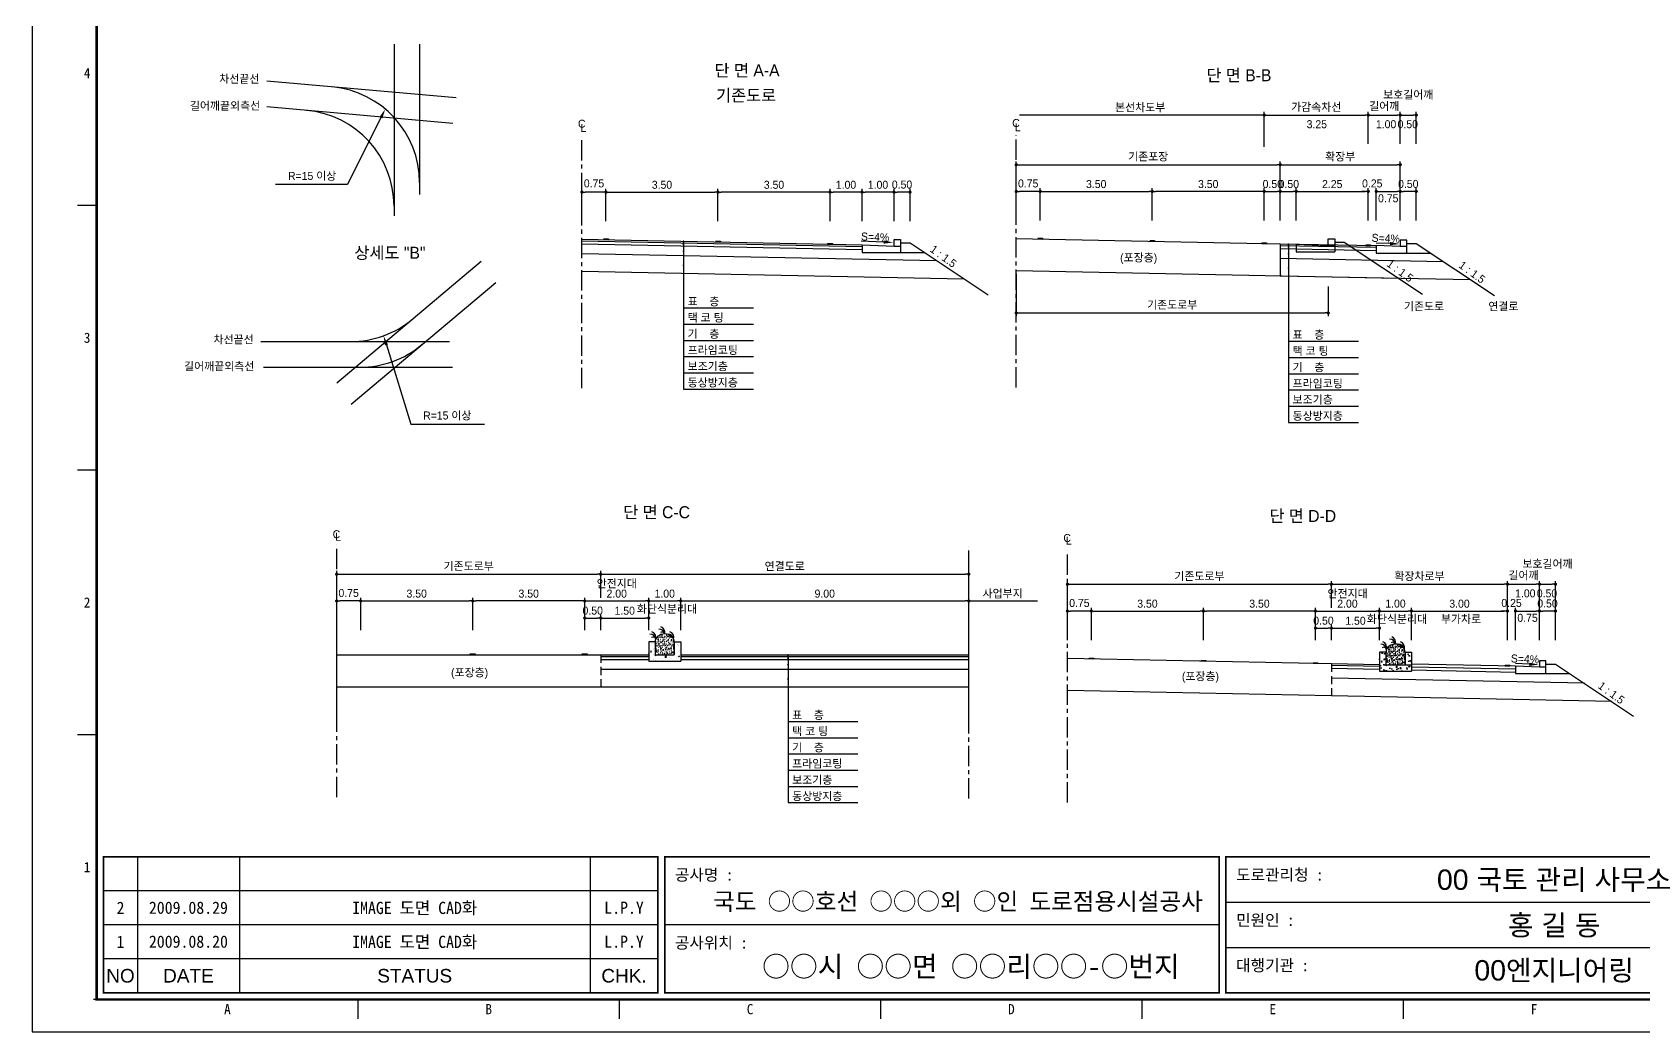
# Model space of a CAD drawing. Header units: millimetres. Extents: x 523 to 947, y 10 to 309.
# Drawn here: x 523.2 to 775, y 9.7 to 165.7 of the extents above; entities that cross this region are included whole.
import ezdxf
from ezdxf.enums import TextEntityAlignment as Align

# ---------------------------------------------------------------- set-up
doc = ezdxf.new("R2010")
doc.units = ezdxf.units.MM
doc.linetypes.add('CENTER', pattern=[50.8, 31.75, -6.35, 6.35, -6.35])
doc.linetypes.add('HIDDEN', pattern=[9.525, 6.35, -3.175])
for name, color, linetype in [('CC-GSTR-0004', 4, 'Continuous'), ('CZ-DIMT-0002', 7, 'Continuous'), ('CZ-EXST-0002', 1, 'Continuous'), ('CZ-LIN1-0007', 7, 'Continuous'), ('CZ-LIN2-0003', 3, 'Continuous'), ('CZ-LINE-0001', 7, 'Continuous'), ('CZ-TEXT-BOX0', 7, 'Continuous'), ('TITLE', 7, 'Continuous')]:
    doc.layers.add(name, color=color, linetype=linetype)
doc.styles.add('견고딕', font='arial.ttf')
doc.styles.add('돋움', font='')
doc.styles.add('돋음체', font='')
doc.styles.get('돋움').set_extended_font_data('Dotum')
doc.styles.get('돋음체').set_extended_font_data('DotumChe')

# ---------------------------------------------------------------- blocks, each defined once
blk = doc.blocks.new('_Dot')
at = {"color": 0, "linetype": 'ByBlock', "lineweight": -2}
blk.add_line((-0.5, 0), (-1, 0), dxfattribs=at)
at = {"color": 0, "linetype": 'ByBlock', "const_width": 0.5}
blk.add_lwpolyline([(-0.25, 0, 1), (0.25, 0, 1)], format="xyb", close=True, dxfattribs=at)

msp = doc.modelspace()

# ---------------------------------------------------------------- hatches: boundary and pattern name
at = {"layer": 'CZ-EXST-0002'}
h = msp.add_hatch(dxfattribs=at)
h.set_pattern_fill('AR-SAND', color=256, scale=0.01, style=0)
h.set_pattern_definition([(37.5, (-488.58314, 3551.37293), (-0.016000313, 0.489413237), [0, -0.38608, 0, -0.4318, 0, -0.41275]), (7.5, (-488.58314, 3551.3729), (0.44952328, 0.7168251), [0, -0.20828, 0, -0.34798, 0, -0.13335]), (327.5, (-488.89556, 3551.37293), (0.79099237, 0.001437185), [0, -0.127, 0, -0.4572, 0, -0.5969]), (317.5, (-488.89556, 3551.3729), (0.76355645, 0.22292932), [0, -0.0635, 0, -0.29972, 0, -0.3429])])
edge = h.paths.add_edge_path()
edge.add_line((623.54, 68.53), (623.54, 70.53))
edge.add_ellipse((622.04, 70.53), major_axis=(-1.5, 0), ratio=0.829212, start_angle=180, end_angle=360)
edge.add_line((620.54, 70.53), (620.54, 68.53))
edge.add_line((620.54, 68.53), (623.54, 68.53))
h = msp.add_hatch(dxfattribs=at)
h.set_pattern_fill('AR-CONC', color=256, scale=0.01, style=0)
h.set_pattern_definition([(50, (-374.4182, 3549.8045), (1.8218467, -0.15939086), [0.1905, -2.0955]), (355, (-374.4182, 3549.8045), (-0.3524283, 1.9105664), [0.1524, -1.6764]), (100.451, (-374.2663, 3549.7912), (1.469425, 1.7511669), [0.1619, -1.7809]), (46.1842, (-374.4182, 3550.3125), (2.7107904, -0.4204233), [0.28575, -3.14325]), (96.6356, (-374.1923, 3550.2775), (2.3740423, 2.4742556), [0.24285, -2.67135]), (351.184, (-374.4182, 3550.3125), (2.374046, 2.4742512), [0.2286, -2.5146]), (21, (-374.1642, 3550.1855), (1.5161488, -1.0226552), [0.1905, -2.0955]), (326, (-374.1642, 3550.1855), (0.6180203, 1.8418797), [0.1524, -1.6764]), (71.4514, (-374.0378, 3550.1003), (2.1341649, 0.8192286), [0.1619, -1.7809]), (37.5, (-374.41816, 3549.8045), (0.03088603, 0.84555039), [0, -1.65608, 0, -1.7018, 0, -1.68275]), (7.5, (-374.4182, 3549.8045), (0.66819663, 1.00180575), [0, -0.97028, 0, -1.61798, 0, -0.64135]), (327.5, (-374.9846, 3549.8045), (1.35590595, -0.05728744), [0, -0.635, 0, -1.9812, 0, -2.6289]), (317.5, (-375.2386, 3549.8045), (1.4812918, 0.2542649), [0, -0.8255, 0, -1.31572, 0, -1.8669])])
h.paths.add_polyline_path([(738.7, 65.96), (738.7, 68.96), (737.7, 68.96), (737.7, 66.96), (734.7, 66.96), (734.7, 68.96), (733.7, 68.96), (733.7, 65.96)])
h = msp.add_hatch(dxfattribs=at)
h.set_pattern_fill('AR-SAND', color=256, scale=0.01, style=0)
h.set_pattern_definition([(37.5, (-374.41816, 3549.80453), (-0.016000313, 0.489413237), [0, -0.38608, 0, -0.4318, 0, -0.41275]), (7.5, (-374.41816, 3549.8045), (0.44952328, 0.7168251), [0, -0.20828, 0, -0.34798, 0, -0.13335]), (327.5, (-374.7306, 3549.80453), (0.79099237, 0.001437185), [0, -0.127, 0, -0.4572, 0, -0.5969]), (317.5, (-374.7306, 3549.8045), (0.76355645, 0.22292932), [0, -0.0635, 0, -0.29972, 0, -0.3429])])
edge = h.paths.add_edge_path()
edge.add_ellipse((736.2, 68.96), major_axis=(-1.5, 0), ratio=0.829212, start_angle=180, end_angle=360)
edge.add_line((734.7, 68.96), (734.7, 66.96))
edge.add_line((734.7, 66.96), (737.7, 66.96))
edge.add_line((737.7, 66.96), (737.7, 68.96))
at = {"layer": 'CZ-LIN1-0007'}
for points in [[(613.24, 133.34), (613.24, 133.47), (612.49, 133.48), (612.49, 133.36)], [(681.07, 133.45), (681.07, 133.57), (680.32, 133.59), (680.32, 133.46)], [(630.74, 132.99), (630.74, 133.12), (629.99, 133.13), (629.99, 133.01)], [(648.24, 132.64), (648.24, 132.77), (647.49, 132.78), (647.49, 132.66)], [(698.57, 133.1), (698.57, 133.22), (697.82, 133.24), (697.82, 133.11)], [(716.07, 132.75), (716.07, 132.87), (715.32, 132.89), (715.32, 132.76)], [(732.32, 132.42), (732.32, 132.55), (731.57, 132.56), (731.57, 132.44)], [(592.41, 68.53), (592.41, 68.65), (591.66, 68.65), (591.66, 68.53)], [(609.91, 68.53), (609.91, 68.65), (609.16, 68.65), (609.16, 68.53)], [(689.07, 67.85), (689.08, 67.98), (688.33, 67.99), (688.32, 67.87)], [(706.57, 67.5), (706.58, 67.63), (705.83, 67.64), (705.82, 67.52)], [(724.07, 67.15), (724.08, 67.28), (723.33, 67.29), (723.32, 67.17)], [(754.07, 66.75), (754.08, 66.88), (753.33, 66.89), (753.32, 66.77)]]:
    msp.add_hatch(color=256, dxfattribs=at).paths.add_polyline_path(points)

# ---------------------------------------------------------------- linework, layer by layer
at = {"color": 0, "linetype": 'ByBlock', "lineweight": -2}
for p, q in [((715.45, 152.8), (715.2, 152.8)), ((669.79, 76.93), (670.04, 76.93))]:
    msp.add_line(p, q, dxfattribs=at)
at = {"color": 0, "linetype": 'ByBlock', "const_width": 0.25}
for points in [[(715.57, 152.8, 1), (715.82, 152.8, 1)], [(669.66, 76.93, 1), (669.41, 76.93, 1)]]:
    msp.add_lwpolyline(points, format="xyb", close=True, dxfattribs=at)
at = {"layer": 'CC-GSTR-0004'}
for p, q in [((652.86, 132.55), (657.86, 132.35)), ((652.86, 132.55), (652.86, 131.35)), ((652.86, 131.35), (658.86, 131.35)), ((657.86, 133.35), (658.86, 133.35)), ((657.86, 132.35), (657.86, 133.35)), ((657.86, 132.35), (658.86, 132.35)), ((658.86, 133.35), (658.86, 131.35))]:
    msp.add_line(p, q, dxfattribs=at)
for points in [[(737.95, 132.26), (736.95, 132.26), (733.2, 132.41), (733.2, 131.26), (737.95, 131.26), (737.95, 133.26), (736.95, 133.26), (736.95, 132.26)], [(759.7, 66.58), (758.7, 66.58), (754.95, 66.73), (754.95, 65.58), (759.7, 65.58), (759.7, 67.58), (758.7, 67.58), (758.7, 66.58)]]:
    msp.add_lwpolyline(points, dxfattribs=at)
at = {"layer": 'CZ-EXST-0002'}
for p, q in [((579.75, 163.85), (579.75, 137.07)), ((583.74, 163.85), (583.74, 140.41)), ((589.45, 155.48), (559.86, 158.11)), ((588.96, 151.51), (559.86, 154.09)), ((676.95, 133.53), (720.7, 132.66)), ((725.7, 132.46), (725.7, 133.46)), ((725.7, 133.46), (726.7, 133.46)), ((726.7, 133.46), (726.7, 131.46)), ((720.7, 132.66), (720.7, 131.46)), ((720.7, 132.66), (725.7, 132.46)), ((720.7, 131.46), (726.7, 131.46)), ((725.7, 132.46), (726.7, 132.46)), ((726.7, 132.96), (728.2, 132.96)), ((728.2, 132.96), (740.4, 124.82)), ((570.83, 111), (593.38, 129.99)), ((676.95, 128.53), (736.63, 127.34)), ((573.04, 107.64), (595.64, 126.66)), ((558.95, 117.43), (588.43, 117.43)), ((559.37, 113.43), (588.91, 113.43)), ((570.79, 68.53), (612.04, 68.53)), ((619.54, 68.75), (619.58, 68.79)), ((619.54, 68.56), (619.6, 68.55)), ((619.55, 69.43), (619.55, 69.43)), ((619.6, 68.55), (619.58, 68.8)), ((619.7, 68.44), (619.7, 68.44)), ((619.78, 68.06), (619.78, 68.06)), ((619.82, 69), (619.97, 68.99)), ((619.83, 69), (619.95, 69.14)), ((619.94, 68.98), (619.91, 69.14)), ((619.96, 70.36), (619.96, 70.36)), ((620.24, 68.58), (620.24, 68.58)), ((620.27, 69.43), (620.27, 69.43)), ((620.28, 69.36), (620.28, 69.36)), ((620.3, 70.27), (620.3, 70.27)), ((620.33, 68.52), (620.33, 68.52)), ((620.37, 69.44), (620.37, 69.44)), ((620.42, 70.24), (620.42, 70.24)), ((620.52, 68.54), (620.52, 68.54)), ((620.52, 68.49), (620.65, 68.4)), ((620.54, 68.48), (620.66, 68.53)), ((620.65, 68.4), (620.69, 68.53)), ((621.14, 68), (621.14, 68)), ((622.08, 68.17), (622.31, 68.13)), ((622.09, 68.16), (622.29, 68.37)), ((622.31, 68.13), (622.29, 68.37)), ((622.81, 68.09), (622.81, 68.09)), ((623.54, 68.94), (623.54, 68.94)), ((623.54, 68.75), (623.6, 68.82)), ((623.54, 68.68), (623.61, 68.67)), ((623.59, 68.66), (623.56, 68.82)), ((623.57, 69.86), (623.57, 69.86)), ((623.83, 68.07), (623.83, 68.07)), ((623.99, 70.19), (623.99, 70.19)), ((624.03, 70.19), (624.03, 70.19)), ((624.11, 68.27), (624.11, 68.27)), ((624.14, 69.11), (624.14, 69.11)), ((624.17, 69.96), (624.17, 69.96)), ((624.17, 68.29), (624.3, 68.2)), ((624.19, 68.28), (624.36, 68.34)), ((624.21, 69.95), (624.21, 69.95)), ((624.3, 68.2), (624.35, 68.35)), ((624.34, 69.18), (624.34, 69.18)), ((624.5, 69.07), (624.5, 69.07)), ((620.21, 67.74), (620.21, 67.74)), ((620.32, 67.72), (620.32, 67.72)), ((620.63, 67.65), (620.63, 67.65)), ((621.49, 67.9), (621.49, 67.9)), ((621.67, 67.66), (621.67, 67.66)), ((622.21, 67.53), (622.22, 67.54)), ((622.23, 67.86), (622.23, 67.86)), ((622.49, 67.94), (622.49, 67.94)), ((622.87, 67.94), (622.87, 67.94)), ((623.03, 67.6), (623.03, 67.6)), ((623.38, 67.53), (623.38, 67.53)), ((623.85, 67.89), (623.85, 67.89)), ((624.39, 67.54), (624.39, 67.54)), ((726.2, 67.11), (684.95, 67.93)), ((570.79, 63.53), (612.04, 63.53)), ((726.2, 62.11), (684.95, 62.93))]:
    msp.add_line(p, q, dxfattribs=at)
msp.add_ellipse((736.2, 68.96), major_axis=(-1.5, 0), ratio=0.829212, start_param=3.141593, end_param=6.283185, dxfattribs=at)
at = {"layer": 'CZ-LIN1-0007'}
for p, q in [((612.49, 133.48), (613.24, 133.47)), ((613.24, 133.47), (613.24, 133.34)), ((680.32, 133.59), (681.07, 133.57)), ((680.32, 133.46), (681.07, 133.45)), ((681.07, 133.57), (681.07, 133.45)), ((612.49, 133.36), (613.24, 133.34)), ((629.99, 133.13), (630.74, 133.12)), ((629.99, 133.01), (630.74, 132.99)), ((630.74, 133.12), (630.74, 132.99)), ((647.49, 132.78), (648.24, 132.77)), ((647.49, 132.66), (648.24, 132.64)), ((648.24, 132.77), (648.24, 132.64)), ((697.82, 133.24), (698.57, 133.22)), ((697.82, 133.11), (698.57, 133.1)), ((698.57, 133.22), (698.57, 133.1)), ((715.32, 132.89), (716.07, 132.87)), ((715.32, 132.76), (716.07, 132.75)), ((716.07, 132.87), (716.07, 132.75)), ((731.57, 132.56), (732.32, 132.55)), ((731.57, 132.44), (732.32, 132.42)), ((732.32, 132.55), (732.32, 132.42)), ((591.66, 68.53), (591.66, 68.65)), ((591.66, 68.65), (592.41, 68.65)), ((592.41, 68.53), (591.66, 68.53)), ((592.41, 68.65), (592.41, 68.53)), ((609.16, 68.53), (609.16, 68.65)), ((609.16, 68.65), (609.91, 68.65)), ((609.91, 68.53), (609.16, 68.53)), ((609.91, 68.65), (609.91, 68.53)), ((688.32, 67.87), (688.33, 67.99)), ((688.33, 67.99), (689.08, 67.98)), ((689.08, 67.98), (689.07, 67.85)), ((689.07, 67.85), (688.32, 67.87)), ((705.82, 67.52), (705.83, 67.64)), ((706.57, 67.5), (705.82, 67.52)), ((705.83, 67.64), (706.58, 67.63)), ((706.58, 67.63), (706.57, 67.5)), ((723.32, 67.17), (723.33, 67.29)), ((724.07, 67.15), (723.32, 67.17)), ((723.33, 67.29), (724.08, 67.28)), ((724.08, 67.28), (724.07, 67.15)), ((753.32, 66.77), (753.33, 66.89)), ((754.07, 66.75), (753.32, 66.77)), ((753.33, 66.89), (754.08, 66.88)), ((754.08, 66.88), (754.07, 66.75))]:
    msp.add_line(p, q, dxfattribs=at)
at = {"layer": 'CZ-LIN2-0003'}
for p, q in [((609.11, 133.42), (652.86, 132.55)), ((609.11, 133.17), (652.86, 132.3)), ((609.11, 132.67), (652.86, 131.8)), ((609.11, 131.17), (664.54, 130.07)), ((658.86, 132.85), (660.36, 132.85)), ((658.86, 131.35), (662.61, 131.35)), ((660.36, 132.85), (672.57, 124.71)), ((718.2, 132.71), (718.2, 127.71)), ((718.2, 132.71), (733.2, 132.41)), ((718.2, 132.46), (733.2, 132.16)), ((718.2, 131.96), (733.2, 131.66)), ((737.95, 132.76), (739.45, 132.76)), ((737.95, 131.26), (741.7, 131.26)), ((739.45, 132.76), (751.65, 124.62)), ((609.11, 128.42), (668.79, 127.23)), ((718.2, 130.46), (743.66, 129.95)), ((718.2, 127.71), (747.92, 127.11)), ((620.54, 70.53), (619.54, 70.53)), ((619.54, 70.53), (619.54, 67.53)), ((620.54, 70.53), (620.54, 68.53)), ((623.54, 70.53), (623.54, 68.53)), ((623.54, 70.53), (624.54, 70.53)), ((624.54, 70.53), (624.54, 67.53)), ((612.04, 68.53), (619.54, 68.53)), ((612.04, 68.28), (619.54, 68.28)), ((620.54, 68.53), (623.54, 68.53)), ((624.54, 68.53), (669.54, 68.53)), ((624.54, 68.28), (669.54, 68.28)), ((734.7, 68.96), (733.7, 68.96)), ((733.7, 68.96), (733.7, 65.96)), ((734.7, 68.96), (734.7, 66.96)), ((737.7, 68.96), (738.7, 68.96)), ((737.7, 68.96), (737.7, 66.96)), ((738.7, 68.96), (738.7, 65.96)), ((612.04, 67.78), (619.54, 67.78)), ((612.04, 66.28), (669.54, 66.28)), ((619.54, 67.53), (624.54, 67.53)), ((624.54, 67.78), (669.54, 67.78)), ((733.7, 66.96), (726.2, 67.11)), ((733.7, 66.71), (726.2, 66.86)), ((733.7, 66.21), (726.2, 66.36)), ((733.7, 65.96), (738.7, 65.96)), ((734.7, 66.96), (737.7, 66.96)), ((737.7, 66.96), (738.7, 66.96)), ((754.95, 66.73), (738.7, 67.06)), ((754.95, 66.28), (738.7, 66.61)), ((754.95, 65.78), (738.7, 66.11)), ((759.7, 67.08), (761.2, 67.08)), ((759.7, 65.58), (763.45, 65.58)), ((761.2, 67.08), (773.4, 58.95)), ((612.04, 63.53), (669.54, 63.53)), ((765.72, 64.07), (726.2, 64.86)), ((769.98, 61.23), (726.2, 62.11))]:
    msp.add_line(p, q, dxfattribs=at)
for centre, radius, start, end in [((568.74, 142.26), 15, 0, 84.9204), ((564.75, 138.6), 15, 0, 84.9204), ((572.98, 132.43), 15, 270, 310.097), ((574.44, 128.43), 15, 270, 310.097), ((619.77, 70.87), 0.88, 7.8639, 92.7752), ((620.23, 70.84), 0.44, 19.771, 124.0366), ((619.66, 71.21), 1, 347.1802, 67.3267), ((621.16, 71.65), 0.88, 7.8639, 92.7752), ((621.62, 71.62), 0.44, 19.771, 124.0366), ((621.06, 71.99), 1, 347.1802, 67.3267), ((622.56, 70.87), 0.88, 7.8639, 92.7752), ((623.02, 70.84), 0.44, 19.771, 124.0366), ((622.45, 71.21), 1, 347.1802, 67.3267), ((733.83, 69.64), 1, 347.1802, 67.3267), ((735.33, 70.08), 0.88, 7.8639, 92.7752), ((735.79, 70.05), 0.44, 19.771, 124.0366), ((735.22, 70.43), 1, 347.1802, 67.3267), ((736.61, 69.64), 1, 347.1802, 67.3267), ((733.93, 69.3), 0.88, 7.8639, 92.7752), ((734.39, 69.27), 0.44, 19.771, 124.0366), ((736.72, 69.3), 0.88, 7.8639, 92.7752), ((737.18, 69.27), 0.44, 19.771, 124.0366)]:
    msp.add_arc(centre, radius, start, end, dxfattribs=at)
msp.add_ellipse((622.04, 70.53), major_axis=(-1.5, 0), ratio=0.829212, start_param=3.141593, end_param=6.283185, dxfattribs=at)
at = {"layer": 'CZ-LINE-0001'}
for p, q in [((715.2, 152.8), (677.45, 152.8)), ((715.7, 147.83), (715.7, 153.3)), ((715.7, 148.33), (715.7, 153.3)), ((716.2, 152.8), (731.45, 152.8)), ((731.95, 148.33), (731.95, 153.3)), ((731.95, 148.33), (731.95, 153.3)), ((732.45, 152.8), (736.45, 152.8)), ((736.95, 148.33), (736.95, 153.3)), ((736.95, 148.33), (736.95, 153.3)), ((737.45, 152.8), (738.95, 152.8)), ((739.45, 148.33), (739.45, 153.3)), ((676.95, 141.38), (676.95, 145.55)), ((677.45, 145.05), (717.7, 145.05)), ((718.2, 141.38), (718.2, 145.55)), ((718.2, 141.38), (718.2, 145.55)), ((718.7, 145.05), (736.45, 145.05)), ((736.95, 141.38), (736.95, 145.55)), ((609.11, 136.22), (609.11, 141.27)), ((612.86, 136.22), (612.86, 141.27)), ((612.86, 136.22), (612.86, 141.27)), ((630.36, 136.22), (630.36, 141.27)), ((630.36, 136.22), (630.36, 141.27)), ((647.86, 136.22), (647.86, 141.27)), ((647.86, 136.22), (647.86, 141.27)), ((652.86, 136.22), (652.86, 141.27)), ((652.86, 136.22), (652.86, 141.27)), ((657.86, 138.66), (657.86, 141.27)), ((657.86, 136.22), (657.86, 141.27)), ((660.36, 136.22), (660.36, 141.27)), ((676.95, 136.33), (676.95, 141.38)), ((680.7, 136.33), (680.7, 141.38)), ((680.7, 136.33), (680.7, 141.38)), ((698.2, 136.33), (698.2, 141.38)), ((698.2, 136.33), (698.2, 141.38)), ((715.7, 136.33), (715.7, 141.38)), ((715.7, 136.33), (715.7, 141.38)), ((718.2, 136.33), (718.2, 141.38)), ((718.2, 136.33), (718.2, 141.38)), ((720.7, 136.33), (720.7, 141.38)), ((720.7, 136.33), (720.7, 141.38)), ((731.95, 136.33), (731.95, 141.38)), ((731.95, 136.33), (731.95, 141.38)), ((733.2, 136.33), (733.2, 141.38)), ((733.2, 136.33), (733.2, 141.38)), ((736.95, 138.77), (736.95, 141.38)), ((736.95, 136.33), (736.95, 141.38)), ((739.45, 136.33), (739.45, 141.38)), ((612.36, 140.77), (609.61, 140.77)), ((613.36, 140.77), (629.86, 140.77)), ((647.36, 140.77), (630.86, 140.77)), ((652.36, 140.77), (648.36, 140.77)), ((657.36, 140.77), (653.36, 140.77)), ((659.86, 140.77), (658.36, 140.77)), ((680.2, 140.88), (677.45, 140.88)), ((681.2, 140.88), (697.7, 140.88)), ((715.2, 140.88), (698.7, 140.88)), ((716.2, 140.88), (717.7, 140.88)), ((718.7, 140.88), (720.2, 140.88)), ((721.2, 140.88), (731.45, 140.88)), ((731.45, 140.88), (730.95, 140.88)), ((733.7, 140.88), (734.2, 140.88)), ((733.7, 140.88), (736.45, 140.88)), ((738.95, 140.88), (737.45, 140.88)), ((624.96, 133.11), (624.96, 110.02)), ((719.48, 132.68), (719.48, 104.82)), ((676.95, 128.03), (676.95, 121.41)), ((725.7, 126.03), (725.7, 121.41)), ((624.96, 122.68), (635.9, 122.68)), ((677.45, 121.91), (725.2, 121.91)), ((624.96, 120.15), (635.9, 120.15)), ((624.96, 117.62), (635.9, 117.62)), ((719.48, 117.48), (730.42, 117.48)), ((624.96, 115.09), (635.9, 115.09)), ((719.48, 114.95), (730.42, 114.95)), ((624.96, 112.56), (635.9, 112.56)), ((719.48, 112.41), (730.42, 112.41)), ((624.96, 110.02), (635.9, 110.02)), ((719.48, 109.88), (730.42, 109.88)), ((719.48, 107.35), (730.42, 107.35)), ((719.48, 104.82), (730.42, 104.82)), ((570.79, 77.43), (570.79, 81.61)), ((571.29, 81.11), (611.54, 81.11)), ((612.04, 77.43), (612.04, 81.61)), ((612.04, 77.43), (612.04, 81.61)), ((612.54, 81.11), (669.04, 81.11)), ((669.54, 77.43), (669.54, 81.61)), ((684.95, 75.86), (684.95, 80.04)), ((685.45, 79.54), (725.7, 79.54)), ((726.2, 75.86), (726.2, 80.04)), ((726.2, 75.86), (726.2, 80.04)), ((726.7, 79.54), (753.2, 79.54)), ((753.7, 75.86), (753.7, 80.04)), ((753.7, 75.07), (753.7, 80.04)), ((754.2, 79.54), (758.2, 79.54)), ((758.7, 75.07), (758.7, 80.04)), ((758.7, 75.07), (758.7, 80.04)), ((759.2, 79.54), (760.7, 79.54)), ((761.2, 75.07), (761.2, 80.04)), ((570.79, 57.35), (570.79, 77.76)), ((570.79, 72.38), (570.79, 77.43)), ((574.04, 76.93), (571.29, 76.93)), ((574.54, 72.38), (574.54, 77.43)), ((574.54, 72.38), (574.54, 77.43)), ((575.04, 76.93), (591.54, 76.93)), ((592.04, 72.38), (592.04, 77.43)), ((592.04, 72.38), (592.04, 77.43)), ((609.04, 76.93), (592.54, 76.93)), ((609.54, 72.38), (609.54, 77.43)), ((609.54, 72.38), (609.54, 77.43)), ((610.04, 76.93), (619.04, 76.93)), ((619.54, 72.38), (619.54, 77.43)), ((619.54, 72.38), (619.54, 77.43)), ((620.04, 76.93), (624.04, 76.93)), ((624.54, 72.38), (624.54, 77.43)), ((624.54, 72.38), (624.54, 77.43)), ((625.04, 76.93), (669.04, 76.93)), ((669.54, 57.1), (669.54, 77.51)), ((669.54, 72.38), (669.54, 77.43)), ((669.54, 72.38), (669.54, 77.43)), ((670.04, 76.93), (680.25, 76.93)), ((684.95, 70.81), (684.95, 75.86)), ((688.7, 70.81), (688.7, 75.86)), ((688.7, 70.81), (688.7, 75.86)), ((706.2, 70.81), (706.2, 75.86)), ((706.2, 70.81), (706.2, 75.86)), ((723.7, 70.81), (723.7, 75.86)), ((723.7, 70.81), (723.7, 75.86)), ((733.7, 70.81), (733.7, 75.86)), ((733.7, 70.81), (733.7, 75.86)), ((738.7, 70.81), (738.7, 75.86)), ((738.7, 70.81), (738.7, 75.86)), ((753.7, 70.81), (753.7, 75.86)), ((753.7, 70.81), (753.7, 75.86)), ((754.95, 70.81), (754.95, 75.86)), ((754.95, 70.81), (754.95, 75.86)), ((758.7, 73.26), (758.7, 75.86)), ((758.7, 70.81), (758.7, 75.86)), ((761.2, 70.81), (761.2, 75.86)), ((609.54, 72.38), (609.54, 74.76)), ((610.04, 74.26), (611.54, 74.26)), ((612.04, 72.38), (612.04, 74.76)), ((612.04, 72.38), (612.04, 74.76)), ((612.54, 74.26), (619.04, 74.26)), ((619.54, 72.38), (619.54, 74.76)), ((688.2, 75.36), (685.45, 75.36)), ((689.2, 75.36), (705.7, 75.36)), ((723.2, 75.36), (706.7, 75.36)), ((723.7, 70.81), (723.7, 73.19)), ((724.2, 75.36), (733.2, 75.36)), ((726.2, 70.81), (726.2, 73.19)), ((726.2, 70.81), (726.2, 73.19)), ((733.7, 70.81), (733.7, 73.19)), ((734.2, 75.36), (738.2, 75.36)), ((739.2, 75.36), (753.2, 75.36)), ((753.2, 75.36), (752.7, 75.36)), ((755.45, 75.36), (758.2, 75.36)), ((755.45, 75.36), (755.95, 75.36)), ((760.7, 75.36), (759.2, 75.36)), ((724.2, 72.69), (725.7, 72.69)), ((726.7, 72.69), (733.2, 72.69)), ((641.3, 68.53), (641.3, 45.44)), ((641.3, 58.1), (652.23, 58.1)), ((641.3, 55.57), (652.23, 55.57)), ((641.3, 53.04), (652.23, 53.04)), ((641.3, 50.51), (652.23, 50.51)), ((641.3, 47.98), (652.23, 47.98)), ((641.3, 45.44), (652.23, 45.44))]:
    msp.add_line(p, q, dxfattribs=at)
at = {"layer": 'CZ-LINE-0001', "linetype": 'CENTER', "ltscale": 0.1}
for p, q in [((609.11, 110.15), (609.11, 149.53)), ((676.95, 110.25), (676.95, 149.64)), ((570.79, 46.31), (570.79, 85.69)), ((669.54, 46.06), (669.54, 85.44)), ((684.95, 45.47), (684.95, 84.85))]:
    msp.add_line(p, q, dxfattribs=at)
at = {"layer": 'CZ-LINE-0001', "linetype": 'HIDDEN', "ltscale": 0.2}
for p, q in [((612.04, 68.53), (612.04, 63.53)), ((726.2, 67.11), (726.2, 62.11))]:
    msp.add_line(p, q, dxfattribs=at)
at = {"layer": 'CZ-LINE-0001'}
for points in [[(577.71, 152.41), (572.48, 141.94), (561.25, 141.94)], [(656.24, 132.97), (652.74, 133.11)], [(735.34, 132.73), (733.2, 132.81)], [(578.56, 116.9), (582.36, 104.53), (593.86, 104.53)], [(757.09, 67.05), (754.95, 67.14)]]:
    msp.add_lwpolyline(points, dxfattribs=at)
at = {"layer": 'CZ-LINE-0001', "linetype": 'ByBlock'}
for centre, start, end in [((624.96, 133.05), 0, 180), ((624.96, 133.05), 0, 180), ((624.96, 133.05), 180, 0), ((624.96, 133.05), 180, 0), ((624.96, 132.85), 0, 180), ((624.96, 132.85), 0, 180), ((624.96, 132.85), 180, 0), ((624.96, 132.85), 180, 0), ((624.96, 132.61), 0, 180), ((624.96, 132.61), 0, 180), ((624.96, 132.61), 180, 0), ((624.96, 132.61), 180, 0), ((624.96, 132.36), 0, 180), ((624.96, 132.36), 0, 180), ((624.96, 132.36), 180, 0), ((624.96, 132.36), 180, 0), ((624.96, 131.56), 0, 180), ((624.96, 131.56), 0, 180), ((624.96, 131.56), 180, 0), ((624.96, 131.56), 180, 0), ((719.48, 131.93), 0, 180), ((719.48, 131.93), 0, 180), ((719.48, 131.93), 180, 0), ((719.48, 131.93), 180, 0), ((719.48, 131.14), 0, 180), ((719.48, 131.14), 0, 180), ((719.48, 131.14), 180, 0), ((719.48, 131.14), 180, 0), ((719.48, 132.62), 0, 180), ((719.48, 132.62), 0, 180), ((719.48, 132.62), 180, 0), ((719.48, 132.62), 180, 0), ((719.48, 132.42), 0, 180), ((719.48, 132.42), 0, 180), ((719.48, 132.42), 180, 0), ((719.48, 132.42), 180, 0), ((719.48, 132.18), 0, 180), ((719.48, 132.18), 0, 180), ((719.48, 132.18), 180, 0), ((719.48, 132.18), 180, 0), ((624.96, 129.33), 0, 180), ((624.96, 129.33), 0, 180), ((624.96, 129.33), 180, 0), ((624.96, 129.33), 180, 0), ((719.48, 128.9), 0, 180), ((719.48, 128.9), 0, 180), ((719.48, 128.9), 180, 0), ((719.48, 128.9), 180, 0), ((641.3, 68.47), 0, 180), ((641.3, 68.47), 0, 180), ((641.3, 68.47), 180, 0), ((641.3, 68.47), 180, 0), ((641.3, 68.26), 0, 180), ((641.3, 68.26), 0, 180), ((641.3, 68.26), 180, 0), ((641.3, 68.26), 180, 0), ((641.3, 68.03), 0, 180), ((641.3, 68.03), 0, 180), ((641.3, 68.03), 180, 0), ((641.3, 68.03), 180, 0), ((641.29, 67.78), 0, 180), ((641.29, 67.78), 0, 180), ((641.29, 67.78), 180, 0), ((641.29, 67.78), 180, 0), ((641.29, 66.98), 0, 180), ((641.29, 66.98), 0, 180), ((641.29, 66.98), 180, 0), ((641.29, 66.98), 180, 0), ((641.29, 64.75), 0, 180), ((641.29, 64.75), 0, 180), ((641.29, 64.75), 180, 0), ((641.29, 64.75), 180, 0)]:
    msp.add_arc(centre, 0.0625, start, end, dxfattribs=at)
at = {"layer": 'CZ-LINE-0001'}
for points in [[(577.49, 152.52), (578.38, 153.75), (577.93, 152.3)], [(656.25, 133.22), (657.74, 132.91), (656.23, 132.72)], [(735.35, 132.98), (736.84, 132.67), (735.33, 132.48)], [(578.33, 116.83), (578.12, 118.34), (578.8, 116.98)], [(757.1, 67.3), (758.59, 66.99), (757.08, 66.8)]]:
    msp.add_solid(points, dxfattribs=at)
at = {"layer": 'TITLE', "color": 7, "linetype": 'Continuous'}
for p, q in [((533.31, 138.68), (530.29, 138.68)), ((533.31, 97.35), (530.29, 97.35)), ((533.31, 56.03), (530.29, 56.03)), ((574.13, 11.67), (574.13, 14.7)), ((614.96, 11.67), (614.96, 14.7)), ((655.78, 11.67), (655.78, 14.7)), ((696.61, 11.67), (696.61, 14.7)), ((737.43, 11.67), (737.43, 14.7))]:
    msp.add_line(p, q, dxfattribs=at)
at = {"layer": 'TITLE', "ltscale": 150}
for p, q in [((539.68, 36.98), (539.68, 15.76)), ((555.59, 36.98), (555.59, 15.76)), ((610.37, 36.98), (610.37, 15.76)), ((620.98, 31.67), (534.37, 31.67)), ((709.71, 29.91), (796.32, 29.91)), ((620.98, 26.37), (534.37, 26.37)), ((708.65, 26.37), (622.04, 26.37)), ((709.71, 22.83), (796.32, 22.83)), ((620.98, 21.06), (534.37, 21.06))]:
    msp.add_line(p, q, dxfattribs=at)
at = {"layer": 'TITLE'}
msp.add_line((941.67, 14.7), (532.81, 14.7), dxfattribs=at)
msp.add_lwpolyline([(523.23, 9.66), (946.59, 9.66), (946.59, 309.04), (523.23, 309.04)], close=True, dxfattribs=at)
at = {"layer": 'TITLE', "linetype": 'Continuous', "const_width": 0.403}
msp.add_lwpolyline([(533.31, 14.7), (533.31, 304), (941.56, 304), (941.56, 14.7)], close=True, dxfattribs=at)
at = {"layer": 'TITLE', "ltscale": 150, "const_width": 0.265}
for points in [[(534.37, 36.98), (620.98, 36.98), (620.98, 15.76), (534.37, 15.76)], [(622.04, 36.98), (708.65, 36.98), (708.65, 15.76), (622.04, 15.76)], [(796.32, 15.76), (709.71, 15.76), (709.71, 36.98), (796.32, 36.98)]]:
    msp.add_lwpolyline(points, close=True, dxfattribs=at)

# ---------------------------------------------------------------- block references
at = {"layer": 'CZ-LINE-0001', "xscale": 0.5, "yscale": 0.5, "zscale": 0.5, "rotation": 180}
for p in [(715.7, 152.8), (731.95, 152.8), (736.95, 152.8), (676.95, 145.05), (718.2, 145.05), (609.11, 140.77), (612.86, 140.77), (630.36, 140.77), (647.86, 140.77), (652.86, 140.77), (657.86, 140.77), (676.95, 140.88), (680.7, 140.88), (698.2, 140.88), (715.7, 140.88), (718.2, 140.88), (720.7, 140.88), (733.2, 140.88), (733.2, 140.88), (736.95, 140.88), (676.95, 121.91), (570.79, 81.11), (612.04, 81.11), (684.95, 79.54), (726.2, 79.54), (753.7, 79.54), (758.7, 79.54), (570.79, 76.93), (574.54, 76.93), (592.04, 76.93), (609.54, 76.93), (619.54, 76.93), (624.54, 76.93), (684.95, 75.36), (688.7, 75.36), (706.2, 75.36), (723.7, 75.36), (733.7, 75.36), (738.7, 75.36), (754.95, 75.36), (754.95, 75.36), (758.7, 75.36), (609.54, 74.26), (612.04, 74.26), (723.7, 72.69), (726.2, 72.69)]:
    msp.add_blockref('_Dot', p, dxfattribs=at)
at = {"layer": 'CZ-LINE-0001', "xscale": 0.5, "yscale": 0.5, "zscale": 0.5}
for p in [(731.95, 152.8), (736.95, 152.8), (739.45, 152.8), (718.2, 145.05), (736.95, 145.05), (612.86, 140.77), (630.36, 140.77), (647.86, 140.77), (652.86, 140.77), (657.86, 140.77), (660.36, 140.77), (680.7, 140.88), (698.2, 140.88), (715.7, 140.88), (718.2, 140.88), (720.7, 140.88), (731.95, 140.88), (731.95, 140.88), (736.95, 140.88), (739.45, 140.88), (725.7, 121.91), (612.04, 81.11), (669.54, 81.11), (726.2, 79.54), (753.7, 79.54), (758.7, 79.54), (761.2, 79.54), (574.54, 76.93), (592.04, 76.93), (609.54, 76.93), (619.54, 76.93), (624.54, 76.93), (669.54, 76.93), (688.7, 75.36), (706.2, 75.36), (723.7, 75.36), (733.7, 75.36), (738.7, 75.36), (753.7, 75.36), (753.7, 75.36), (758.7, 75.36), (761.2, 75.36), (612.04, 74.26), (619.54, 74.26), (726.2, 72.69), (733.7, 72.69)]:
    msp.add_blockref('_Dot', p, dxfattribs=at)

# ---------------------------------------------------------------- texts
at = {"layer": 'CZ-DIMT-0002', "style": '돋움'}
for s, p in [('차선끝선', (555.58, 158.45)), ('길어깨끝외측선', (553.35, 154.25)), ('C', (609.08, 151.45)), ('L', (609.34, 150.8)), ('C', (676.91, 151.56)), ('L', (677.17, 150.9)), ('R=15 이상', (566.96, 143.3)), ('차선끝선', (554.68, 117.76)), ('길어깨끝외측선', (552.44, 113.57)), ('R=15 이상', (588.07, 105.89)), ('C', (570.75, 87.35)), ('L', (571.01, 86.96)), ('C', (684.91, 86.76)), ('L', (685.17, 86.36))]:
    msp.add_text(s, height=1.25, dxfattribs=at).set_placement(p, align=Align.MIDDLE_CENTER)
for s, p in [('3.25', (722.32, 150.75)), ('1.00', (733.14, 150.75)), ('0.50', (736.53, 150.75)), ('(포장층)', (693.18, 129.92)), ('표    층', (625.62, 123.07)), ('기존도로', (737.52, 122.31)), ('연결로', (750.71, 122.31)), ('택 코 팅', (625.62, 120.54)), ('기    층', (625.62, 118.01)), ('표    층', (720.13, 117.87)), ('프라임코팅', (625.62, 115.48)), ('택 코 팅', (720.13, 115.34)), ('보조기층', (625.62, 112.95)), ('기    층', (720.13, 112.8)), ('동상방지층', (625.62, 110.41)), ('프라임코팅', (720.13, 110.27)), ('보조기층', (720.13, 107.74)), ('동상방지층', (720.13, 105.21)), ('안전지대', (611.41, 79.03)), ('사업부지', (671.69, 77.46)), ('안전지대', (725.58, 77.46)), ('1.00', (754.89, 77.49)), ('0.50', (758.28, 77.49)), ('화단식분리대', (617.69, 75.06)), ('화단식분리대', (731.73, 73.49)), ('부가차로', (743.31, 73.49)), ('(포장층)', (588.66, 65.14)), ('(포장층)', (702.83, 64.55)), ('표    층', (641.95, 58.49)), ('택 코 팅', (641.95, 55.96)), ('기    층', (641.95, 53.43)), ('프라임코팅', (641.95, 50.9)), ('보조기층', (641.95, 48.36)), ('동상방지층', (641.95, 45.83))]:
    msp.add_text(s, height=1.25, dxfattribs=at).set_placement(p)
for s, rotation, p in [('S=4%', 357.7094, (654.91, 133.77)), ('S=4%', 357.7094, (734.68, 133.56)), ('1 : 1.5', 323.8881, (665.57, 130.74)), ('1 : 1.5', 323.8881, (736.92, 128.47)), ('1 : 1.5', 323.8881, (748.17, 128.27)), ('S=4%', 357.7094, (756.43, 67.88)), ('1 : 1.5', 323.8881, (769.92, 62.59))]:
    msp.add_text(s, height=1.25, rotation=rotation, dxfattribs=at).set_placement(p, align=Align.MIDDLE_CENTER)
at = {"layer": 'CZ-DIMT-0002', "insert": (696.32, 153.94), "char_height": 1.25, "attachment_point": 5, "style": '돋움'}
msp.add_mtext('본선차도부', dxfattribs=at)
at = {"layer": 'CZ-LINE-0001', "char_height": 1.25, "attachment_point": 5, "style": '돋움'}
for s, insert in [('\\A1;보호길어깨', (738.2, 155.92)), ('\\A1;가감속차선', (723.82, 154)), ('\\A1;길어깨', (734.45, 154.12)), ('\\A1;기존포장', (697.57, 146.25)), ('\\A1;확장부', (727.57, 146.25)), ('\\A1;0.75', (610.99, 142.13)), ('\\A1;3.50', (621.61, 141.91)), ('\\A1;3.50', (639.11, 141.91)), ('\\A1;1.00', (650.36, 141.91)), ('\\A1;1.00', (655.36, 141.91)), ('\\A1;0.50', (659.11, 141.94)), ('\\A1;0.75', (678.82, 142.12)), ('\\A1;3.50', (689.45, 142.02)), ('\\A1;3.50', (706.95, 142.02)), ('\\A1;0.50', (717.04, 142.03)), ('\\A1;0.50', (719.54, 142.03)), ('\\A1;2.25', (726.32, 142.02)), ('\\A1;0.25', (732.57, 142.12)), ('\\A1;0.50', (738.2, 142.04)), ('\\A1;0.75', (735.07, 139.8)), ('\\A1;기존도로부', (701.32, 123.11)), ('\\A1;기존도로부', (591.41, 82.3)), ('\\A1;연결도로', (640.79, 82.29)), ('\\A1;보호길어깨', (759.95, 82.66)), ('\\A1;기존도로부', (705.57, 80.73)), ('\\A1;확장차로{\\fGulimChe|b0|i0|c129|p32;부}', (739.95, 80.74)), ('\\A1;길어깨', (756.2, 80.86)), ('\\A1;0.75', (572.66, 78.17)), ('\\A1;3.50', (583.29, 78.07)), ('\\A1;3.50', (600.79, 78.07)), ('\\A1;2.00', (614.54, 78.07)), ('\\A1;1.00', (622.04, 78.07)), ('\\A1;9.00', (647.04, 78.07)), ('\\A1;0.50', (610.79, 75.42)), ('\\A1;1.50', (615.79, 75.4)), ('\\A1;0.75', (686.82, 76.61)), ('\\A1;3.50', (697.45, 76.5)), ('\\A1;3.50', (714.95, 76.5)), ('\\A1;2.00', (728.7, 76.5)), ('\\A1;1.00', (736.2, 76.51)), ('\\A1;3.00', (746.2, 76.5)), ('\\A1;0.25', (754.33, 76.61)), ('\\A1;0.50', (759.95, 76.53)), ('\\A1;0.50', (724.95, 73.85)), ('\\A1;1.50', (729.95, 73.83)), ('\\A1;0.75', (756.83, 74.29))]:
    msp.add_mtext(s, dxfattribs=dict(at, insert=insert))
at = {"layer": 'CZ-TEXT-BOX0', "style": '돋움'}
for s, p in [('단 면 A-A', (634.9, 159.78)), ('단 면 B-B', (711.74, 159.02)), ('기존도로', (634.75, 155.88)), ('상세도 "B"', (579.11, 131.3)), ('단 면 C-C', (620.77, 90.79)), ('단 면 D-D', (721.71, 90.2))]:
    msp.add_text(s, height=1.875, dxfattribs=at).set_placement(p, align=Align.MIDDLE_CENTER)
at = {"layer": 'TITLE', "color": 3, "linetype": 'Continuous', "style": '돋음체'}
for s, p in [('4', (531.8, 159.35)), ('3', (531.8, 118.02)), ('2', (531.8, 76.7)), ('1', (531.8, 35.37)), ('A', (553.72, 13.19)), ('B', (594.55, 13.19)), ('C', (635.37, 13.19)), ('D', (676.2, 13.19)), ('E', (717.02, 13.19)), ('F', (757.84, 13.19))]:
    msp.add_text(s, height=1.59, dxfattribs=at).set_placement(p, align=Align.MIDDLE)
at = {"layer": 'TITLE', "style": '돋음체'}
for s, p in [('공사명 : ', (623.63, 33.27)), ('도로관리청 :', (711.3, 33.27)), ('민원인 :', (711.3, 26.19)), ('공사위치 :', (623.63, 22.65)), ('대행기관 :', (711.3, 19.12))]:
    msp.add_text(s, height=1.804, dxfattribs=at).set_placement(p)
at = {"layer": 'TITLE', "color": 7, "linetype": 'Continuous'}
for s, height, style, p in [('00 국토 관리 사무소', 3.1832, '견고딕', (760.98, 33.44)), ('국도 ○○호선 ○○○외 ○인 도로점용시설공사', 2.7, '돋음체', (667.85, 30.05)), ('홍 길 동', 3.183, '견고딕', (760.98, 26.37)), ('○○시 ○○면 ○○리○○-○번지', 3.1832, '돋음체', (669.87, 19.89)), ('00엔지니어링', 3.183, '견고딕', (760.98, 19.29))]:
    msp.add_text(s, height=height, dxfattribs=dict(at, style=style)).set_placement(p, align=Align.MIDDLE)
at = {"layer": 'TITLE', "color": 1, "linetype": 'Continuous', "style": '돋음체'}
msp.add_text('2', height=1.91, dxfattribs=at).set_placement((537.02, 29.02), align=Align.MIDDLE)
at = {"layer": 'TITLE', "linetype": 'Continuous'}
for s, height, style, p in [('2009.08.29', 1.91, '돋음체', (547.63, 29.02)), ('L.P.Y', 1.91, '돋음체', (615.68, 29.02)), ('1', 1.91, '돋음체', (537.02, 23.72)), ('2009.08.20', 1.91, '돋음체', (547.63, 23.72)), ('L.P.Y', 1.91, '돋음체', (615.68, 23.72)), ('NO', 2.122, '견고딕', (537.02, 18.41)), ('DATE', 2.122, '견고딕', (547.63, 18.41)), ('STATUS', 2.122, '견고딕', (582.98, 18.41)), ('CHK.', 2.122, '견고딕', (615.68, 18.41))]:
    msp.add_text(s, height=height, dxfattribs=dict(at, style=style)).set_placement(p, align=Align.MIDDLE)
at = {"layer": 'TITLE', "style": '돋음체'}
for p in [(582.98, 29.02), (582.98, 23.72)]:
    msp.add_text('IMAGE 도면 CAD화', height=1.9099, dxfattribs=at).set_placement(p, align=Align.MIDDLE)

doc.saveas('drawing.dxf')
